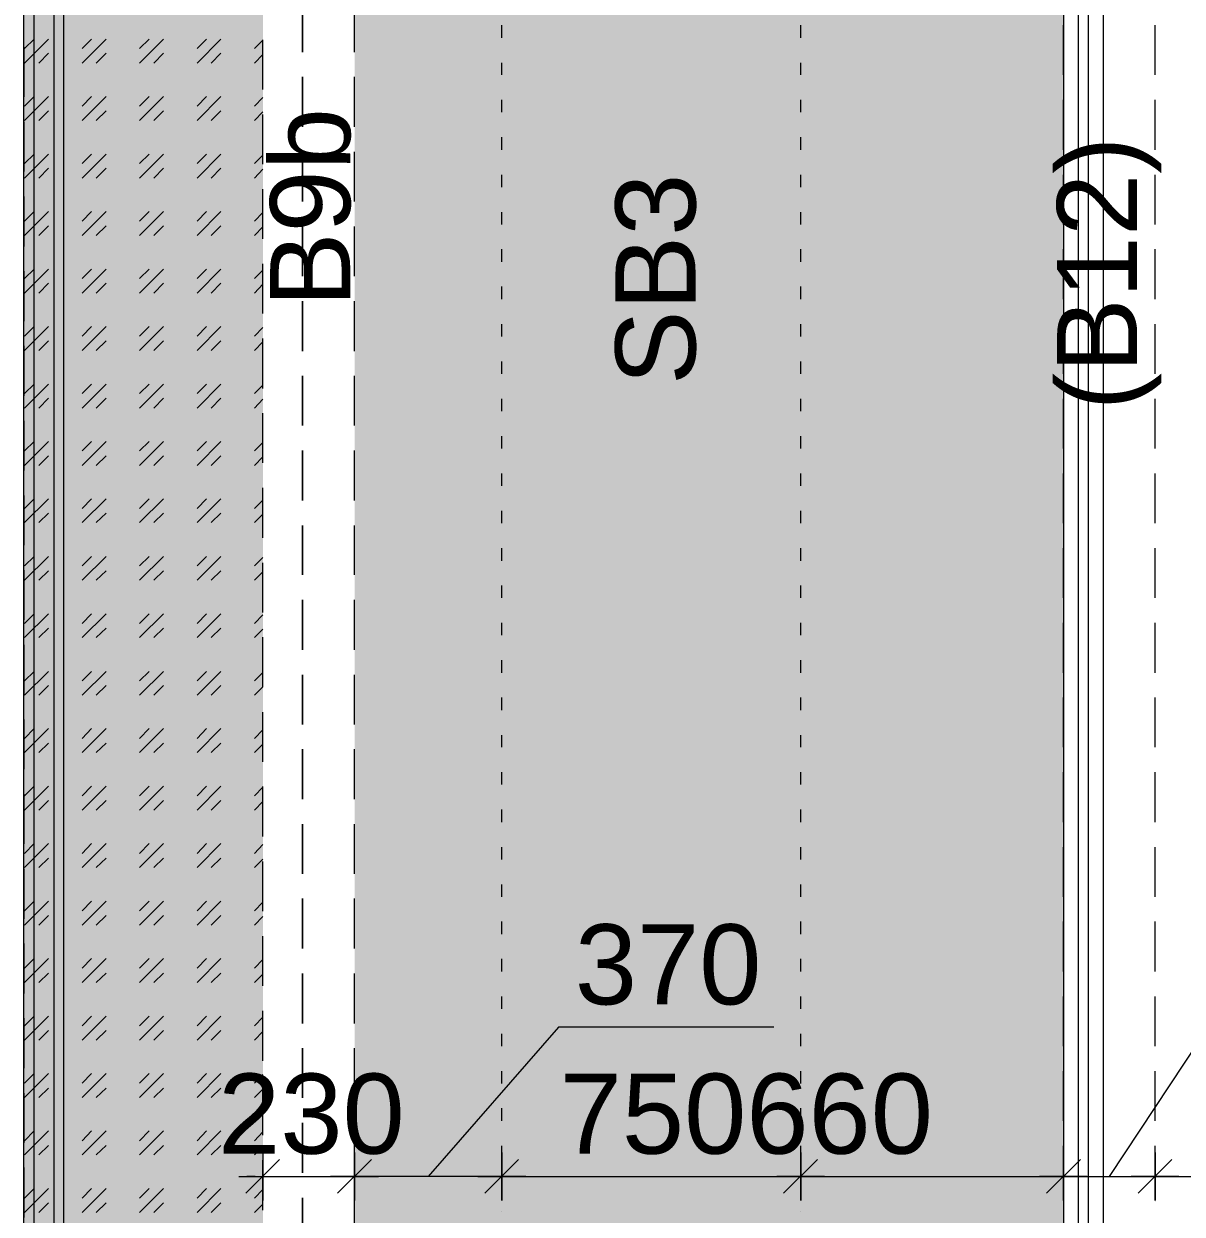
# Model space of a CAD drawing. Header units: millimetres. Extents: x -1303 to 98744, y -1303 to 90097.
# Drawn here: x 53944 to 56852, y 52852 to 55840 of the extents above; entities that cross this region are included whole.
import ezdxf

# ---------------------------------------------------------------- set-up
doc = ezdxf.new("R2010")
doc.units = ezdxf.units.MM
doc.layers.add('PDF_Geometry', color=7, linetype='Continuous')
doc.layers.add('PDF_Text', color=7, linetype='Continuous')
doc.layers.add('PDF_Solid Fills', color=192, linetype='Continuous', true_color=0xc2c0c0c0)
doc.styles.add('PDF ArialMT', font='arial.ttf')

msp = doc.modelspace()

# ---------------------------------------------------------------- linework, layer by layer
at = {"layer": 'PDF_Geometry', "color": 9, "lineweight": 0, "true_color": 0xc0c0c0}
for points in [[(55344.16586, 61907.19337), (53968.93443, 61907.19337), (53968.93443, 61322.40183), (53968.93443, 46717.02259), (55143.59199, 46717.02259)], [(55344.16586, 61857.26272), (54018.86508, 61857.26272), (54018.86508, 61322.40183), (54018.86508, 46766.95324), (55143.59199, 46766.95324)], [(55143.59199, 46692.48082), (53943.54554, 46692.48082), (53943.54554, 61322.40183)], [(55143.59199, 46792.34213), (54044.25397, 46792.34213), (54044.25397, 61322.40183)], [(54543.56876, 55675.06853), (54543.56876, 55799.4716)], [(54543.56876, 55487.1891), (54543.56876, 55612.44342)], [(54543.56876, 55300.1568), (54543.56876, 55424.564)], [(54543.56876, 55112.28151), (54543.56876, 55237.5317)], [(54543.56876, 54924.40208), (54543.56876, 55049.65641)], [(54543.56876, 54737.36979), (54543.56876, 54862.62411)], [(54543.56876, 54549.4945), (54543.56876, 54674.74468)], [(54543.56876, 54362.46219), (54543.56876, 54486.86939)], [(54543.56876, 54174.58277), (54543.56876, 54299.8371)], [(54543.56876, 53987.5546), (54543.56876, 54111.95767)], [(54543.56876, 53799.67518), (54543.56876, 53924.92538)], [(54543.56876, 53612.64288), (54543.56876, 53737.05008)], [(54543.56876, 53424.76758), (54543.56876, 53550.01778)], [(54543.56876, 53236.88816), (54543.56876, 53362.13836)], [(54543.56876, 53049.85586), (54543.56876, 53175.11019)], [(54543.56876, 52861.98057), (54543.56876, 52987.23077)]]:
    msp.add_lwpolyline(points, dxfattribs=at)
for points in [[(56553.52239, 52632.63346), (56654.23164, 52632.63346), (56654.23164, 57976.99436), (56553.52239, 57976.99436)], [(56590.7586, 52658.02235), (56616.99379, 52658.02235), (56616.99379, 57951.60547), (56590.7586, 57951.60547)], [(54643.4342, 55893.4113), (54643.4342, 55768.16111)], [(54643.4342, 55706.37901), (54643.4342, 55581.12881)], [(54643.4342, 55518.50372), (54643.4342, 55393.24939)], [(54643.4342, 55330.62429), (54643.4342, 55206.22122)], [(54643.4342, 55143.59199), (54643.4342, 55018.3418)], [(54643.4342, 54955.7167), (54643.4342, 54831.30949)], [(54643.4342, 54768.6844), (54643.4342, 54643.4342)], [(54643.4342, 54580.80498), (54643.4342, 54456.40191)], [(54643.4342, 54393.77681), (54643.4342, 54268.52248)], [(54643.4342, 54205.89738), (54643.4342, 54080.64719)], [(54643.4342, 54018.86508), (54643.4342, 53893.61489)], [(54643.4342, 53830.98979), (54643.4342, 53705.73546)], [(54643.4342, 53643.9575), (54643.4342, 53518.70317)], [(54643.4342, 53456.07807), (54643.4342, 53330.82788)], [(54643.4342, 53268.20278), (54643.4342, 53143.79558)], [(54643.4342, 53081.17048), (54643.4342, 52955.91615)], [(54643.4342, 52893.29105), (54643.4342, 52768.88798)]]:
    msp.add_lwpolyline(points, close=True, dxfattribs=at)
at = {"layer": 'PDF_Geometry', "color": 157, "lineweight": 0, "true_color": 0x3f5f7f}
for points in [[(54773.76301, 55768.16111), (54773.76301, 55893.4113)], [(56553.52239, 55711.45761), (56553.52239, 55835.86482)], [(56783.71663, 55711.45761), (56783.71663, 55835.86482)], [(54543.56876, 55675.06853), (54543.56876, 55799.4716)], [(54773.76301, 55581.12881), (54773.76301, 55706.37901)], [(56553.52239, 55523.58232), (56553.52239, 55648.83251)], [(56783.71663, 55523.58232), (56783.71663, 55648.83251)], [(54543.56876, 55487.1891), (54543.56876, 55612.44342)], [(54773.76301, 55393.24939), (54773.76301, 55518.50372)], [(56553.52239, 55335.70289), (56553.52239, 55460.95309)], [(56783.71663, 55335.70289), (56783.71663, 55460.95309)], [(54543.56876, 55300.1568), (54543.56876, 55424.564)], [(54773.76301, 55206.22122), (54773.76301, 55330.62429)], [(56553.52239, 55148.67059), (56553.52239, 55273.92492)], [(56783.71663, 55148.67059), (56783.71663, 55273.92492)], [(54543.56876, 55112.28151), (54543.56876, 55237.5317)], [(54773.76301, 55018.3418), (54773.76301, 55143.59199)], [(56553.52239, 54960.7953), (56553.52239, 55086.0455)], [(56783.71663, 54960.7953), (56783.71663, 55086.0455)], [(54543.56876, 54924.40208), (54543.56876, 55049.65641)], [(54773.76301, 54831.30949), (54773.76301, 54955.7167)], [(56553.52239, 54773.76301), (56553.52239, 54898.16608)], [(56783.71663, 54773.76301), (56783.71663, 54898.16608)], [(54543.56876, 54737.36979), (54543.56876, 54862.62411)], [(54773.76301, 54643.4342), (54773.76301, 54768.6844)], [(56553.52239, 54585.88358), (56553.52239, 54711.1379)], [(56783.71663, 54585.88358), (56783.71663, 54711.1379)], [(54543.56876, 54549.4945), (54543.56876, 54674.74468)], [(54773.76301, 54456.40191), (54773.76301, 54580.80498)], [(56553.52239, 54398.85128), (56553.52239, 54523.25848)], [(56783.71663, 54398.85128), (56783.71663, 54523.25848)], [(54543.56876, 54362.46219), (54543.56876, 54486.86939)], [(54773.76301, 54268.52248), (54773.76301, 54393.77681)], [(56553.52239, 54210.97599), (56553.52239, 54336.22618)], [(56783.71663, 54210.97599), (56783.71663, 54336.22618)], [(54543.56876, 54174.58277), (54543.56876, 54299.8371)], [(54773.76301, 54080.64719), (54773.76301, 54205.89738)], [(56553.52239, 54023.94369), (56553.52239, 54148.35089)], [(56783.71663, 54023.94369), (56783.71663, 54148.35089)], [(54543.56876, 53987.5546), (54543.56876, 54111.95767)], [(54773.76301, 53893.61489), (54773.76301, 54018.86508)], [(56553.52239, 53836.06427), (56553.52239, 53961.31859)], [(56783.71663, 53836.06427), (56783.71663, 53961.31859)], [(54543.56876, 53799.67518), (54543.56876, 53924.92538)], [(54773.76301, 53705.73546), (54773.76301, 53830.98979)], [(56553.52239, 53648.18898), (56553.52239, 53773.43917)], [(56783.71663, 53648.18898), (56783.71663, 53773.43917)], [(54543.56876, 53612.64288), (54543.56876, 53737.05008)], [(54773.76301, 53518.70317), (54773.76301, 53643.9575)], [(56553.52239, 53461.15667), (56553.52239, 53586.40687)], [(56783.71663, 53461.15667), (56783.71663, 53586.40687)], [(54543.56876, 53424.76758), (54543.56876, 53550.01778)], [(54773.76301, 53330.82788), (54773.76301, 53456.07807)], [(56553.52239, 53273.27725), (56553.52239, 53398.53158)], [(56783.71663, 53273.27725), (56783.71663, 53398.53158)], [(54543.56876, 53236.88816), (54543.56876, 53362.13836)], [(54773.76301, 53143.79558), (54773.76301, 53268.20278)], [(56553.52239, 53086.24908), (56553.52239, 53210.65215)], [(56783.71663, 53086.24908), (56783.71663, 53210.65215)], [(54543.56876, 53049.85586), (54543.56876, 53175.11019)], [(54773.76301, 52955.91615), (54773.76301, 53081.17048)], [(56553.52239, 52898.36966), (56553.52239, 53023.61986)], [(56783.71663, 52898.36966), (56783.71663, 53023.61986)], [(54543.56876, 52861.98057), (54543.56876, 52987.23077)], [(54773.76301, 52768.88798), (54773.76301, 52893.29105)]]:
    msp.add_lwpolyline(points, dxfattribs=at)
at = {"layer": 'PDF_Geometry', "color": 180, "lineweight": 0, "true_color": 0x4f14ff}
for points in [[(55143.59199, 55804.55019), (55143.59199, 55835.86482)], [(55894.25843, 55804.55019), (55894.25843, 55835.86482)], [(55143.59199, 55711.45761), (55143.59199, 55741.9251)], [(55894.25843, 55711.45761), (55894.25843, 55741.9251)], [(55143.59199, 55617.5179), (55143.59199, 55648.83251)], [(55894.25843, 55617.5179), (55894.25843, 55648.83251)], [(55143.59199, 55523.58232), (55143.59199, 55554.8928)], [(55894.25843, 55523.58232), (55894.25843, 55554.8928)], [(55143.59199, 55429.64261), (55143.59199, 55460.95309)], [(55894.25843, 55429.64261), (55894.25843, 55460.95309)], [(55143.59199, 55335.70289), (55143.59199, 55367.01751)], [(55894.25843, 55335.70289), (55894.25843, 55367.01751)], [(55143.59199, 55242.61031), (55143.59199, 55273.92492)], [(55894.25843, 55242.61031), (55894.25843, 55273.92492)], [(55143.59199, 55148.67059), (55143.59199, 55179.98521)], [(55894.25843, 55148.67059), (55894.25843, 55179.98521)], [(55143.59199, 55054.73089), (55143.59199, 55086.0455)], [(55894.25843, 55054.73089), (55894.25843, 55086.0455)], [(55143.59199, 54960.7953), (55143.59199, 54992.10578)], [(55894.25843, 54960.7953), (55894.25843, 54992.10578)], [(55143.59199, 54867.70271), (55143.59199, 54898.16608)], [(55894.25843, 54867.70271), (55894.25843, 54898.16608)], [(55143.59199, 54773.76301), (55143.59199, 54805.07349)], [(55894.25843, 54773.76301), (55894.25843, 54805.07349)], [(55143.59199, 54679.82329), (55143.59199, 54711.1379)], [(55894.25843, 54679.82329), (55894.25843, 54711.1379)], [(55143.59199, 54585.88358), (55143.59199, 54617.1982)], [(55894.25843, 54585.88358), (55894.25843, 54617.1982)], [(55143.59199, 54491.94387), (55143.59199, 54523.25848)], [(55894.25843, 54491.94387), (55894.25843, 54523.25848)], [(55143.59199, 54398.85128), (55143.59199, 54430.16589)], [(55894.25843, 54398.85128), (55894.25843, 54430.16589)], [(55143.59199, 54304.9157), (55143.59199, 54336.22618)], [(55894.25843, 54304.9157), (55894.25843, 54336.22618)], [(55143.59199, 54210.97599), (55143.59199, 54242.28647)], [(55894.25843, 54210.97599), (55894.25843, 54242.28647)], [(55143.59199, 54117.03628), (55143.59199, 54148.35089)], [(55894.25843, 54117.03628), (55894.25843, 54148.35089)], [(55143.59199, 54023.94369), (55143.59199, 54054.41118)], [(55894.25843, 54023.94369), (55894.25843, 54054.41118)], [(55143.59199, 53930.00397), (55143.59199, 53961.31859)], [(55894.25843, 53930.00397), (55894.25843, 53961.31859)], [(55143.59199, 53836.06427), (55143.59199, 53867.37888)], [(55894.25843, 53836.06427), (55894.25843, 53867.37888)], [(55143.59199, 53742.12868), (55143.59199, 53773.43917)], [(55894.25843, 53742.12868), (55894.25843, 53773.43917)], [(55143.59199, 53648.18898), (55143.59199, 53679.49946)], [(55894.25843, 53648.18898), (55894.25843, 53679.49946)], [(55143.59199, 53555.09639), (55143.59199, 53586.40687)], [(55894.25843, 53555.09639), (55894.25843, 53586.40687)], [(55143.59199, 53461.15667), (55143.59199, 53492.47129)], [(55894.25843, 53461.15667), (55894.25843, 53492.47129)], [(55143.59199, 53367.21696), (55143.59199, 53398.53158)], [(55894.25843, 53367.21696), (55894.25843, 53398.53158)], [(55143.59199, 53273.27725), (55143.59199, 53304.59187)], [(55894.25843, 53273.27725), (55894.25843, 53304.59187)], [(55143.59199, 53180.18466), (55143.59199, 53210.65215)], [(55894.25843, 53180.18466), (55894.25843, 53210.65215)], [(55143.59199, 53086.24908), (55143.59199, 53117.55956)], [(55894.25843, 53086.24908), (55894.25843, 53117.55956)], [(55143.59199, 52992.30937), (55143.59199, 53023.61986)], [(55894.25843, 52992.30937), (55894.25843, 53023.61986)], [(55143.59199, 52898.36966), (55143.59199, 52929.68427)], [(55894.25843, 52898.36966), (55894.25843, 52929.68427)]]:
    msp.add_lwpolyline(points, dxfattribs=at)
at = {"layer": 'PDF_Geometry', "lineweight": 0}
for points in [[(53945.23979, 55741.07798), (54005.32352, 55801.16584)], [(53945.23979, 55777.47119), (53969.78156, 55801.16584)], [(54089.95315, 55741.07798), (54150.041, 55801.16584)], [(54089.95315, 55777.47119), (54113.65192, 55801.16584)], [(54233.82351, 55741.07798), (54293.91137, 55801.16584)], [(54233.82351, 55777.47119), (54258.3694, 55801.16584)], [(54378.54099, 55741.07798), (54438.62886, 55801.16584)], [(54378.54099, 55777.47119), (54402.23977, 55801.16584)], [(54522.41136, 55777.47119), (54543.56876, 55798.6286)], [(53943.54554, 55780.85556), (53943.54554, 55656.44835)], [(53981.62888, 55741.07798), (54005.32352, 55765.61975)], [(54125.49924, 55741.07798), (54150.041, 55765.61975)], [(54270.21673, 55741.07798), (54293.91137, 55765.61975)], [(54414.08709, 55741.07798), (54438.62886, 55765.61975)], [(54522.41136, 55741.07798), (54543.56876, 55762.23538)], [(53945.23979, 55597.20761), (54005.32352, 55657.29547)], [(53945.23979, 55632.75371), (53969.78156, 55657.29547)], [(54089.95315, 55597.20761), (54150.041, 55657.29547)], [(54089.95315, 55632.75371), (54113.65192, 55657.29547)], [(54233.82351, 55597.20761), (54293.91137, 55657.29547)], [(54233.82351, 55632.75371), (54258.3694, 55657.29547)], [(54378.54099, 55597.20761), (54438.62886, 55657.29547)], [(54378.54099, 55632.75371), (54402.23977, 55657.29547)], [(54522.41136, 55632.75371), (54543.56876, 55654.75824)], [(53981.62888, 55597.20761), (54005.32352, 55620.90639)], [(54125.49924, 55597.20761), (54150.041, 55620.90639)], [(54270.21673, 55597.20761), (54293.91137, 55620.90639)], [(54414.08709, 55597.20761), (54438.62886, 55620.90639)], [(54522.41136, 55597.20761), (54543.56876, 55618.36502)], [(53943.54554, 55593.82326), (53943.54554, 55468.57306)], [(53945.23979, 55452.49013), (54005.32352, 55512.57798)], [(53945.23979, 55488.88335), (53969.78156, 55512.57798)], [(54089.95315, 55452.49013), (54150.041, 55512.57798)], [(54089.95315, 55488.88335), (54113.65192, 55512.57798)], [(54233.82351, 55452.49013), (54293.91137, 55512.57798)], [(54233.82351, 55488.88335), (54258.3694, 55512.57798)], [(54378.54099, 55452.49013), (54438.62886, 55512.57798)], [(54378.54099, 55488.88335), (54402.23977, 55512.57798)], [(54522.41136, 55488.88335), (54543.56876, 55510.04075)], [(53981.62888, 55452.49013), (54005.32352, 55477.03602)], [(54125.49924, 55452.49013), (54150.041, 55477.03602)], [(54270.21673, 55452.49013), (54293.91137, 55477.03602)], [(54414.08709, 55452.49013), (54438.62886, 55477.03602)], [(54522.41136, 55452.49013), (54543.56876, 55474.49465)], [(53943.54554, 55405.94383), (53943.54554, 55280.69364)], [(53945.23979, 55308.61976), (54005.32352, 55368.70762)], [(53945.23979, 55344.16586), (53969.78156, 55368.70762)], [(54089.95315, 55308.61976), (54150.041, 55368.70762)], [(54089.95315, 55344.16586), (54113.65192, 55368.70762)], [(54233.82351, 55308.61976), (54293.91137, 55368.70762)], [(54233.82351, 55344.16586), (54258.3694, 55368.70762)], [(54378.54099, 55308.61976), (54438.62886, 55368.70762)], [(54378.54099, 55344.16586), (54402.23977, 55368.70762)], [(54522.41136, 55344.16586), (54543.56876, 55366.17039)], [(53981.62888, 55308.61976), (54005.32352, 55332.31854)], [(54125.49924, 55308.61976), (54150.041, 55332.31854)], [(54270.21673, 55308.61976), (54293.91137, 55332.31854)], [(54414.08709, 55308.61976), (54438.62886, 55332.31854)], [(54522.41136, 55308.61976), (54543.56876, 55329.77717)], [(53943.54554, 55218.91566), (53943.54554, 55093.66133)], [(53945.23979, 55163.9064), (54005.32352, 55223.99014)], [(53945.23979, 55200.29549), (53969.78156, 55223.99014)], [(54089.95315, 55163.9064), (54150.041, 55223.99014)], [(54089.95315, 55200.29549), (54113.65192, 55223.99014)], [(54233.82351, 55163.9064), (54293.91137, 55223.99014)], [(54233.82351, 55200.29549), (54258.3694, 55223.99014)], [(54378.54099, 55163.9064), (54438.62886, 55223.99014)], [(54378.54099, 55200.29549), (54402.23977, 55223.99014)], [(54522.41136, 55200.29549), (54543.56876, 55221.4529)], [(53981.62888, 55163.9064), (54005.32352, 55188.44817)], [(54125.49924, 55163.9064), (54150.041, 55188.44817)], [(54270.21673, 55163.9064), (54293.91137, 55188.44817)], [(54414.08709, 55163.9064), (54438.62886, 55188.44817)], [(54522.41136, 55163.9064), (54543.56876, 55185.90681)], [(53945.23979, 55020.03604), (54005.32352, 55080.11977)], [(53945.23979, 55055.578), (53969.78156, 55080.11977)], [(54089.95315, 55020.03604), (54150.041, 55080.11977)], [(54089.95315, 55055.578), (54113.65192, 55080.11977)], [(54233.82351, 55020.03604), (54293.91137, 55080.11977)], [(54233.82351, 55055.578), (54258.3694, 55080.11977)], [(54378.54099, 55020.03604), (54438.62886, 55080.11977)], [(54378.54099, 55055.578), (54402.23977, 55080.11977)], [(54522.41136, 55055.578), (54543.56876, 55077.58253)], [(53981.62888, 55020.03604), (54005.32352, 55043.73068)], [(54125.49924, 55020.03604), (54150.041, 55043.73068)], [(54270.21673, 55020.03604), (54293.91137, 55043.73068)], [(54414.08709, 55020.03604), (54438.62886, 55043.73068)], [(54522.41136, 55020.03604), (54543.56876, 55041.19345)], [(53943.54554, 55031.03624), (53943.54554, 54905.78604)], [(53945.23979, 54875.31856), (54005.32352, 54935.40641)], [(53945.23979, 54911.70764), (53969.78156, 54935.40641)], [(54089.95315, 54875.31856), (54150.041, 54935.40641)], [(54089.95315, 54911.70764), (54113.65192, 54935.40641)], [(54233.82351, 54875.31856), (54293.91137, 54935.40641)], [(54233.82351, 54911.70764), (54258.3694, 54935.40641)], [(54378.54099, 54875.31856), (54438.62886, 54935.40641)], [(54378.54099, 54911.70764), (54402.23977, 54935.40641)], [(54522.41136, 54911.70764), (54543.56876, 54932.86504)], [(53981.62888, 54875.31856), (54005.32352, 54899.86032)], [(54125.49924, 54875.31856), (54150.041, 54899.86032)], [(54270.21673, 54875.31856), (54293.91137, 54899.86032)], [(54414.08709, 54875.31856), (54438.62886, 54899.86032)], [(54522.41136, 54875.31856), (54543.56876, 54897.32308)], [(53943.54554, 54843.15682), (53943.54554, 54718.75375)], [(53945.23979, 54731.44819), (54005.32352, 54791.53605)], [(53945.23979, 54767.83727), (53969.78156, 54791.53605)], [(54089.95315, 54731.44819), (54150.041, 54791.53605)], [(54089.95315, 54767.83727), (54113.65192, 54791.53605)], [(54233.82351, 54731.44819), (54293.91137, 54791.53605)], [(54233.82351, 54767.83727), (54258.3694, 54791.53605)], [(54378.54099, 54731.44819), (54438.62886, 54791.53605)], [(54378.54099, 54767.83727), (54402.23977, 54791.53605)], [(54522.41136, 54767.83727), (54543.56876, 54788.99468)], [(53981.62888, 54731.44819), (54005.32352, 54755.14283)], [(54125.49924, 54731.44819), (54150.041, 54755.14283)], [(54270.21673, 54731.44819), (54293.91137, 54755.14283)], [(54414.08709, 54731.44819), (54438.62886, 54755.14283)], [(54522.41136, 54731.44819), (54543.56876, 54752.6056)], [(53943.54554, 54656.12865), (53943.54554, 54530.87432)], [(53945.23979, 54587.57783), (54005.32352, 54647.66568)], [(53945.23979, 54623.11979), (53969.78156, 54647.66568)], [(54089.95315, 54587.57783), (54150.041, 54647.66568)], [(54089.95315, 54623.11979), (54113.65192, 54647.66568)], [(54233.82351, 54587.57783), (54293.91137, 54647.66568)], [(54233.82351, 54623.11979), (54258.3694, 54647.66568)], [(54378.54099, 54587.57783), (54438.62886, 54647.66568)], [(54378.54099, 54623.11979), (54402.23977, 54647.66568)], [(54522.41136, 54623.11979), (54543.56876, 54644.2772)], [(53981.62888, 54587.57783), (54005.32352, 54611.27247)], [(54125.49924, 54587.57783), (54150.041, 54611.27247)], [(54270.21673, 54587.57783), (54293.91137, 54611.27247)], [(54414.08709, 54587.57783), (54438.62886, 54611.27247)], [(54522.41136, 54587.57783), (54543.56876, 54608.73523)], [(53945.23979, 54442.86034), (54005.32352, 54502.9482)], [(53945.23979, 54479.24943), (53969.78156, 54502.9482)], [(54089.95315, 54442.86034), (54150.041, 54502.9482)], [(54089.95315, 54479.24943), (54113.65192, 54502.9482)], [(54233.82351, 54442.86034), (54293.91137, 54502.9482)], [(54233.82351, 54479.24943), (54258.3694, 54502.9482)], [(54378.54099, 54442.86034), (54438.62886, 54502.9482)], [(54378.54099, 54479.24943), (54402.23977, 54502.9482)], [(54522.41136, 54479.24943), (54543.56876, 54500.40683)], [(53943.54554, 54468.24923), (53943.54554, 54343.84203)], [(53981.62888, 54442.86034), (54005.32352, 54466.55498)], [(54125.49924, 54442.86034), (54150.041, 54466.55498)], [(54270.21673, 54442.86034), (54293.91137, 54466.55498)], [(54414.08709, 54442.86034), (54438.62886, 54466.55498)], [(54522.41136, 54442.86034), (54543.56876, 54464.01774)], [(53945.23979, 54298.98997), (54005.32352, 54359.07784)], [(53945.23979, 54334.53607), (53969.78156, 54359.07784)], [(54089.95315, 54298.98997), (54150.041, 54359.07784)], [(54089.95315, 54334.53607), (54113.65192, 54359.07784)], [(54233.82351, 54298.98997), (54293.91137, 54359.07784)], [(54233.82351, 54334.53607), (54258.3694, 54359.07784)], [(54378.54099, 54298.98997), (54438.62886, 54359.07784)], [(54378.54099, 54334.53607), (54402.23977, 54359.07784)], [(54522.41136, 54334.53607), (54543.56876, 54356.53647)], [(53981.62888, 54298.98997), (54005.32352, 54322.68462)], [(54125.49924, 54298.98997), (54150.041, 54322.68462)], [(54270.21673, 54298.98997), (54293.91137, 54322.68462)], [(54414.08709, 54298.98997), (54438.62886, 54322.68462)], [(54522.41136, 54298.98997), (54543.56876, 54320.14738)], [(53943.54554, 54281.21692), (53943.54554, 54155.96673)], [(53945.23979, 54154.27248), (54005.32352, 54214.36035)], [(53945.23979, 54190.6657), (53969.78156, 54214.36035)], [(54089.95315, 54154.27248), (54150.041, 54214.36035)], [(54089.95315, 54190.6657), (54113.65192, 54214.36035)], [(54233.82351, 54154.27248), (54293.91137, 54214.36035)], [(54233.82351, 54190.6657), (54258.3694, 54214.36035)], [(54378.54099, 54154.27248), (54438.62886, 54214.36035)], [(54378.54099, 54190.6657), (54402.23977, 54214.36035)], [(54522.41136, 54190.6657), (54543.56876, 54211.82311)], [(53981.62888, 54154.27248), (54005.32352, 54178.81425)], [(54125.49924, 54154.27248), (54150.041, 54178.81425)], [(54270.21673, 54154.27248), (54293.91137, 54178.81425)], [(54414.08709, 54154.27248), (54438.62886, 54178.81425)], [(54522.41136, 54154.27248), (54543.56876, 54175.42989)], [(53943.54554, 54093.34163), (53943.54554, 53968.93443)], [(53945.23979, 54010.40212), (54005.32352, 54070.48998)], [(53945.23979, 54045.94822), (53969.78156, 54070.48998)], [(54089.95315, 54010.40212), (54150.041, 54070.48998)], [(54089.95315, 54045.94822), (54113.65192, 54070.48998)], [(54233.82351, 54010.40212), (54293.91137, 54070.48998)], [(54233.82351, 54045.94822), (54258.3694, 54070.48998)], [(54378.54099, 54010.40212), (54438.62886, 54070.48998)], [(54378.54099, 54045.94822), (54402.23977, 54070.48998)], [(54522.41136, 54045.94822), (54543.56876, 54067.95274)], [(53981.62888, 54010.40212), (54005.32352, 54034.10089)], [(54125.49924, 54010.40212), (54150.041, 54034.10089)], [(54270.21673, 54010.40212), (54293.91137, 54034.10089)], [(54414.08709, 54010.40212), (54438.62886, 54034.10089)], [(54522.41136, 54010.40212), (54543.56876, 54031.55953)], [(53943.54554, 53906.30934), (53943.54554, 53781.05501)], [(53945.23979, 53865.68464), (54005.32352, 53925.77249)], [(53945.23979, 53902.07786), (53969.78156, 53925.77249)], [(54089.95315, 53865.68464), (54150.041, 53925.77249)], [(54089.95315, 53902.07786), (54113.65192, 53925.77249)], [(54233.82351, 53865.68464), (54293.91137, 53925.77249)], [(54233.82351, 53902.07786), (54258.3694, 53925.77249)], [(54378.54099, 53865.68464), (54438.62886, 53925.77249)], [(54378.54099, 53902.07786), (54402.23977, 53925.77249)], [(54522.41136, 53902.07786), (54543.56876, 53923.23526)], [(53981.62888, 53865.68464), (54005.32352, 53890.23053)], [(54125.49924, 53865.68464), (54150.041, 53890.23053)], [(54270.21673, 53865.68464), (54293.91137, 53890.23053)], [(54414.08709, 53865.68464), (54438.62886, 53890.23053)], [(54522.41136, 53865.68464), (54543.56876, 53887.68916)], [(53945.23979, 53721.81427), (54005.32352, 53781.90213)], [(53945.23979, 53757.36037), (53969.78156, 53781.90213)], [(54089.95315, 53721.81427), (54150.041, 53781.90213)], [(54089.95315, 53757.36037), (54113.65192, 53781.90213)], [(54233.82351, 53721.81427), (54293.91137, 53781.90213)], [(54233.82351, 53757.36037), (54258.3694, 53781.90213)], [(54378.54099, 53721.81427), (54438.62886, 53781.90213)], [(54378.54099, 53757.36037), (54402.23977, 53781.90213)], [(54522.41136, 53757.36037), (54543.56876, 53779.3649)], [(53981.62888, 53721.81427), (54005.32352, 53745.51305)], [(54125.49924, 53721.81427), (54150.041, 53745.51305)], [(54270.21673, 53721.81427), (54293.91137, 53745.51305)], [(54414.08709, 53721.81427), (54438.62886, 53745.51305)], [(54522.41136, 53721.81427), (54543.56876, 53742.97168)], [(53943.54554, 53718.42991), (53943.54554, 53593.17972)], [(53945.23979, 53577.10091), (54005.32352, 53637.18465)], [(53945.23979, 53613.49), (53969.78156, 53637.18465)], [(54089.95315, 53577.10091), (54150.041, 53637.18465)], [(54089.95315, 53613.49), (54113.65192, 53637.18465)], [(54233.82351, 53577.10091), (54293.91137, 53637.18465)], [(54233.82351, 53613.49), (54258.3694, 53637.18465)], [(54378.54099, 53577.10091), (54438.62886, 53637.18465)], [(54378.54099, 53613.49), (54402.23977, 53637.18465)], [(54522.41136, 53613.49), (54543.56876, 53634.64741)], [(53981.62888, 53577.10091), (54005.32352, 53601.64268)], [(54125.49924, 53577.10091), (54150.041, 53601.64268)], [(54270.21673, 53577.10091), (54293.91137, 53601.64268)], [(54414.08709, 53577.10091), (54438.62886, 53601.64268)], [(54522.41136, 53577.10091), (54543.56876, 53599.10131)], [(53943.54554, 53531.39761), (53943.54554, 53406.14742)], [(53945.23979, 53433.23055), (54005.32352, 53493.31428)], [(53945.23979, 53469.61964), (53969.78156, 53493.31428)], [(54089.95315, 53433.23055), (54150.041, 53493.31428)], [(54089.95315, 53469.61964), (54113.65192, 53493.31428)], [(54233.82351, 53433.23055), (54293.91137, 53493.31428)], [(54233.82351, 53469.61964), (54258.3694, 53493.31428)], [(54378.54099, 53433.23055), (54438.62886, 53493.31428)], [(54378.54099, 53469.61964), (54402.23977, 53493.31428)], [(54522.41136, 53469.61964), (54543.56876, 53490.77704)], [(53981.62888, 53433.23055), (54005.32352, 53456.92519)], [(54125.49924, 53433.23055), (54150.041, 53456.92519)], [(54270.21673, 53433.23055), (54293.91137, 53456.92519)], [(54414.08709, 53433.23055), (54438.62886, 53456.92519)], [(54522.41136, 53433.23055), (54543.56876, 53454.38795)], [(53943.54554, 53343.52232), (53943.54554, 53218.268)], [(53945.23979, 53288.51307), (54005.32352, 53348.60092)], [(53945.23979, 53324.90215), (53969.78156, 53348.60092)], [(54089.95315, 53288.51307), (54150.041, 53348.60092)], [(54089.95315, 53324.90215), (54113.65192, 53348.60092)], [(54233.82351, 53288.51307), (54293.91137, 53348.60092)], [(54233.82351, 53324.90215), (54258.3694, 53348.60092)], [(54378.54099, 53288.51307), (54438.62886, 53348.60092)], [(54378.54099, 53324.90215), (54402.23977, 53348.60092)], [(54522.41136, 53324.90215), (54543.56876, 53346.05955)], [(53981.62888, 53288.51307), (54005.32352, 53313.05483)], [(54125.49924, 53288.51307), (54150.041, 53313.05483)], [(54270.21673, 53288.51307), (54293.91137, 53313.05483)], [(54414.08709, 53288.51307), (54438.62886, 53313.05483)], [(54522.41136, 53288.51307), (54543.56876, 53310.51759)], [(53945.23979, 53144.6427), (54005.32352, 53204.73056)], [(53945.23979, 53181.03178), (53969.78156, 53204.73056)], [(54089.95315, 53144.6427), (54150.041, 53204.73056)], [(54089.95315, 53181.03178), (54113.65192, 53204.73056)], [(54233.82351, 53144.6427), (54293.91137, 53204.73056)], [(54233.82351, 53181.03178), (54258.3694, 53204.73056)], [(54378.54099, 53144.6427), (54438.62886, 53204.73056)], [(54378.54099, 53181.03178), (54402.23977, 53204.73056)], [(54522.41136, 53181.03178), (54543.56876, 53202.18919)], [(53943.54554, 53155.64289), (53943.54554, 53031.23982)], [(53981.62888, 53144.6427), (54005.32352, 53168.33734)], [(54125.49924, 53144.6427), (54150.041, 53168.33734)], [(54270.21673, 53144.6427), (54293.91137, 53168.33734)], [(54414.08709, 53144.6427), (54438.62886, 53168.33734)], [(54522.41136, 53144.6427), (54543.56876, 53165.80011)], [(53945.23979, 53000.77234), (54005.32352, 53060.86019)], [(53945.23979, 53036.3143), (53969.78156, 53060.86019)], [(54089.95315, 53000.77234), (54150.041, 53060.86019)], [(54089.95315, 53036.3143), (54113.65192, 53060.86019)], [(54233.82351, 53000.77234), (54293.91137, 53060.86019)], [(54233.82351, 53036.3143), (54258.3694, 53060.86019)], [(54378.54099, 53000.77234), (54438.62886, 53060.86019)], [(54378.54099, 53036.3143), (54402.23977, 53060.86019)], [(54522.41136, 53036.3143), (54543.56876, 53058.31882)], [(53981.62888, 53000.77234), (54005.32352, 53024.46697)], [(54125.49924, 53000.77234), (54150.041, 53024.46697)], [(54270.21673, 53000.77234), (54293.91137, 53024.46697)], [(54414.08709, 53000.77234), (54438.62886, 53024.46697)], [(54522.41136, 53000.77234), (54543.56876, 53021.92974)], [(53943.54554, 52968.6106), (53943.54554, 52843.3604)], [(54543.56876, 52946.6102), (54543.56876, 52946.6102)], [(54773.76301, 52946.6102), (54773.76301, 52946.6102)], [(54773.76301, 52946.6102), (54773.76301, 52946.6102)], [(55143.59199, 52946.6102), (55143.59199, 52946.6102)], [(55143.59199, 52946.6102), (55143.59199, 52946.6102)], [(55894.25843, 52946.6102), (55894.25843, 52946.6102)], [(55894.25843, 52946.6102), (55894.25843, 52946.6102)], [(56553.52239, 52946.6102), (56553.52239, 52946.6102)], [(56553.52239, 52946.6102), (56553.52239, 52946.6102)], [(56783.71663, 52946.6102), (56783.71663, 52946.6102)], [(56783.71663, 52946.6102), (56783.71663, 52946.6102)], [(53945.23979, 52856.05485), (54005.32352, 52916.14271)], [(53945.23979, 52892.44394), (53969.78156, 52916.14271)], [(54089.95315, 52856.05485), (54150.041, 52916.14271)], [(54089.95315, 52892.44394), (54113.65192, 52916.14271)], [(54233.82351, 52856.05485), (54293.91137, 52916.14271)], [(54233.82351, 52892.44394), (54258.3694, 52916.14271)], [(54378.54099, 52856.05485), (54438.62886, 52916.14271)], [(54378.54099, 52892.44394), (54402.23977, 52916.14271)], [(54522.41136, 52892.44394), (54543.56876, 52913.60134)], [(53981.62888, 52856.05485), (54005.32352, 52880.59661)], [(54125.49924, 52856.05485), (54150.041, 52880.59661)], [(54270.21673, 52856.05485), (54293.91137, 52880.59661)], [(54414.08709, 52856.05485), (54438.62886, 52880.59661)], [(54522.41136, 52856.05485), (54543.56876, 52877.21225)], [(54543.56876, 52883.13798), (54543.56876, 52883.13798)], [(54773.76301, 52883.13798), (54773.76301, 52883.13798)], [(54773.76301, 52883.13798), (54773.76301, 52883.13798)], [(55143.59199, 52857.74909), (55143.59199, 52857.74909)], [(55143.59199, 52857.74909), (55143.59199, 52857.74909)], [(55894.25843, 52857.74909), (55894.25843, 52857.74909)], [(55894.25843, 52857.74909), (55894.25843, 52857.74909)], [(56553.52239, 52883.13798), (56553.52239, 52883.13798)], [(56553.52239, 52883.13798), (56553.52239, 52883.13798)], [(56783.71663, 52883.13798), (56783.71663, 52883.13798)], [(56783.71663, 52883.13798), (56783.71663, 52883.13798)]]:
    msp.add_lwpolyline(points, dxfattribs=at)
at = {"layer": 'PDF_Geometry', "color": 122, "lineweight": 0, "true_color": 0x00b88a}
for points in [[(57477.67956, 53346.90668), (56933.50859, 53346.90668), (56668.61951, 52946.6102)], [(55826.55473, 53321.51779), (55285.77224, 53321.51779), (54959.10106, 52946.6102)], [(54543.56876, 53006.69393), (54543.56876, 52886.52234)], [(54501.25395, 52904.29538), (54585.88358, 52988.92501)], [(54483.48091, 52946.6102), (54603.65663, 52946.6102)], [(54524.10561, 52946.6102), (54503.79532, 52946.6102)], [(54543.56876, 52946.6102), (54773.76301, 52946.6102)], [(55124.12883, 52946.6102), (54794.07329, 52946.6102), (54813.53645, 52946.6102)], [(55163.9064, 52946.6102), (55873.94815, 52946.6102)], [(55913.72159, 52946.6102), (56534.05923, 52946.6102)], [(56573.83268, 52946.6102), (56764.24934, 52946.6102)], [(56804.02691, 52946.6102), (58298.58694, 52946.6102), (58279.11965, 52946.6102)]]:
    msp.add_lwpolyline(points, dxfattribs=at)
for points in [[(54773.76301, 53006.69393), (54773.76301, 52886.52234)], [(55143.59199, 53006.69393), (55143.59199, 52886.52234)], [(55894.25843, 53006.69393), (55894.25843, 52886.52234)], [(56553.52239, 53006.69393), (56553.52239, 52886.52234)], [(56783.71663, 53006.69393), (56783.71663, 52886.52234)], [(54731.44819, 52904.29538), (54816.07782, 52988.92501)], [(55101.27718, 52904.29538), (55185.90681, 52988.92501)], [(55851.09649, 52904.29538), (55936.57324, 52988.92501)], [(56511.20757, 52904.29538), (56596.68433, 52988.92501)], [(56741.40182, 52904.29538), (56826.03144, 52988.92501)], [(54713.67514, 52946.6102), (54833.85086, 52946.6102)], [(55083.50826, 52946.6102), (55203.67985, 52946.6102)], [(55834.17056, 52946.6102), (55953.49917, 52946.6102)], [(56493.43453, 52946.6102), (56613.61025, 52946.6102)], [(56723.62877, 52946.6102), (56843.80448, 52946.6102)]]:
    msp.add_lwpolyline(points, close=True, dxfattribs=at)
at = {"layer": 'PDF_Solid Fills', "color": 254, "lineweight": 0, "true_color": 0x00007f}
msp.add_solid([(53944.30589, 61932.75169), (53944.30589, 47292.67347), (54544.24646, 61932.75169), (54544.24646, 47292.67347)], dxfattribs=at)
at = {"layer": 'PDF_Solid Fills', "color": 43, "lineweight": 0, "true_color": 0x00007f}
msp.add_solid([(56554.28686, 52332.70656), (56554.28686, 58277.6816), (54774.27127, 52332.70656), (54774.27127, 58277.6816)], dxfattribs=at)

# ---------------------------------------------------------------- texts
at = {"layer": 'PDF_Text', "color": 6, "char_height": 201.084641, "attachment_point": 4, "rotation": 90, "style": 'PDF ArialMT'}
for s, insert in [('B9b', (54663.91542, 55128.57124)), ('(B12)', (56668.38921, 54869.80518)), ('SB3', (55530.84822, 54932.75654))]:
    msp.add_mtext(s, dxfattribs=dict(at, insert=insert))
at = {"layer": 'PDF_Text', "char_height": 201.084641, "attachment_point": 4, "style": 'PDF ArialMT'}
for s, insert in [('370', (55326.9343, 53477.54236)), ('230', (54431.34107, 53102.78077)), ('750660', (55288.8811, 53102.78077))]:
    msp.add_mtext(s, dxfattribs=dict(at, insert=insert))

doc.saveas('drawing.dxf')
